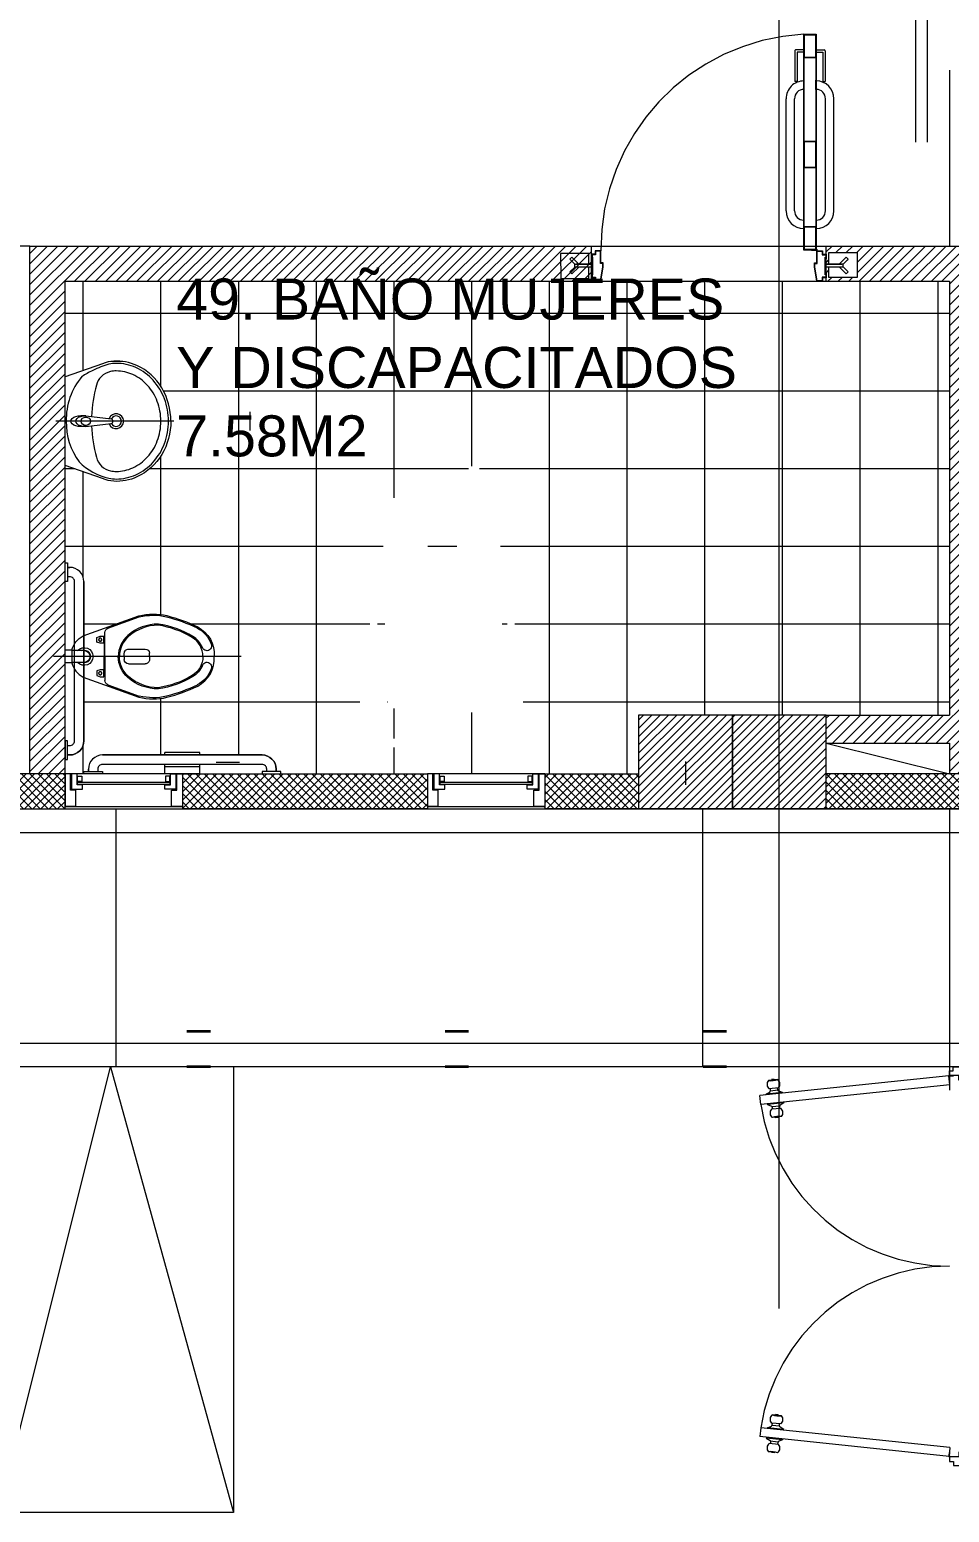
# Model space of a CAD drawing. Extents: x 98839 to 99031, y 101876 to 101926.
# Drawn here: x 98878.09 to 98882.01, y 101881.76 to 101888.08 of the extents above; entities that cross this region are included whole.
import ezdxf

# ---------------------------------------------------------------- set-up
doc = ezdxf.new("R2010")
doc.units = 0
doc.header["$LTSCALE"] = 8
doc.header["$MEASUREMENT"] = 0
for name, pattern in [('DASHDOTX2', [2, 1, -0.5, 0, -0.5]), ('DOT', [0.25, 0, -0.25]), ('HIDDEN', [0.375, 0.25, -0.125])]:
    doc.linetypes.add(name, pattern=pattern)
doc.layers.get('0').update_dxf_attribs({"linetype": 'CONTINUOUS', "lineweight": 9})
for name, color, linetype, lineweight in [('A_ACHU-1', 253, 'CONTINUOUS', 0), ('A_CARP-MAD', 46, 'CONTINUOUS', 18), ('A_CARP-MET', 126, 'CONTINUOUS', 18), ('A_CLRA-YESO', 71, 'CONTINUOUS', 18), ('A_COLS', 1, 'CONTINUOUS', 20), ('A_EJES', 75, 'DASHDOTX2', 5), ('A_EJES-APAR', 75, 'DASHDOTX2', 5), ('A_MUEB', 3, 'CONTINUOUS', 15), ('A_MUEB-ACHU', 8, 'CONTINUOUS', 9), ('A_MUEB-FIJO', 3, 'CONTINUOUS', 15), ('A_MUEB-PANL', 52, 'CONTINUOUS', 18), ('A_MURO', 7, 'CONTINUOUS', 20), ('A_MURO-ENCHA', 141, 'CONTINUOUS', 15), ('A_PISO', 250, 'CONTINUOUS', 0), ('A_PISO-ACHU', 251, 'CONTINUOUS', 0), ('A_PISO-GRAN', 250, 'CONTINUOUS', 0), ('A_PLAN-6', 172, 'CONTINUOUS', 18), ('A_PLAN-9', 9, 'CONTINUOUS', 9), ('A_PROY', 16, 'HIDDEN', 5), ('A_PUER', 134, 'CONTINUOUS', 18), ('A_TEXT', 154, 'CONTINUOUS', 0), ('A_URBA-LIND', 161, 'DOT', 35), ('A_VENT', 124, 'CONTINUOUS', 18), ('MOBILIARIO', 3, 'CONTINUOUS', 15), ('MUROS', 7, 'CONTINUOUS', 5), ('PROYECCION-ALTA', 9, 'HIDDEN', 0)]:
    doc.layers.add(name, color=color, linetype=linetype, lineweight=lineweight)
doc.styles.add('DIM', font='arial.ttf')

# ---------------------------------------------------------------- blocks, each defined once
blk = doc.blocks.new('*U792')
at = {"layer": 'A_CARP-MAD'}
blk.add_lwpolyline([(0.1397, -0.0466), (0.0701, -0.0466), (0.0701, -0.0232), (0, -0.0232), (0, 0), (0.1397, 0)], dxfattribs=at)
for points in [[(0, -0.0279), (0.0652, -0.0279), (0.0652, -0.0744), (0.0479, -0.0744), (0.0479, -0.0511), (0, -0.0511)], [(0, -0.0279), (0.0652, -0.0279), (0.0652, -0.0744), (0.0479, -0.0744), (0.0479, -0.0511), (0, -0.0511)], [(0.0333, -0.0713), (0.0333, -0.0538), (0.0104, -0.0538), (0.0104, -0.0713)], [(0, -0.4721), (0.0652, -0.4721), (0.0652, -0.4256), (0.0479, -0.4256), (0.0479, -0.4489), (0, -0.4489)], [(0.0333, -0.4287), (0.0333, -0.4462), (0.0104, -0.4462), (0.0104, -0.4287)], [(0, -0.4768), (0, -0.5), (0.1397, -0.5), (0.1397, -0.4534), (0.0701, -0.4534), (0.0701, -0.4768)]]:
    blk.add_lwpolyline(points, close=True, dxfattribs=at)
at = {"layer": 'A_CARP-MET'}
blk.add_line((0.1397, -0.0466), (0.1397, 0), dxfattribs=at)
blk.add_lwpolyline([(0.0333, -0.0713), (0.0333, -0.0538), (0.0104, -0.0538), (0.0104, -0.0713)], close=True, dxfattribs=at)
at = {"layer": 'A_VENT'}
for p, q in [((0, -0.5), (0, 0)), ((0.1397, 0), (0.1397, -0.5))]:
    blk.add_line(p, q, dxfattribs=at)
blk.add_lwpolyline([(0.0361, -0.0538), (0.0361, -0.4462), (0.0454, -0.4462), (0.0454, -0.0538)], close=True, dxfattribs=at)
blk = doc.blocks.new('puerta doble 1.85')
at = {"layer": 'A_ACHU-1'}
for p, q in [((-0.7462, 1.6465), (-0.7575, 1.6453)), ((-0.7575, 1.6453), (-0.7572, 1.6427)), ((-0.7462, 1.6465), (-0.7459, 1.6439)), ((-0.7317, 1.6454), (-0.7459, 1.6439)), ((0.0014, 1.6616), (-0.0036, 1.6612)), ((-0.0016, 1.6614), (-0.0008, 1.6523)), ((-0.0006, 1.6615), (0.0009, 1.645)), ((-0.0001, 1.6449), (0.0009, 1.645)), ((0.0014, 1.6616), (0.0179, 1.6617)), ((0.0179, 1.6617), (0.0179, 1.6631)), ((-0.7804, 1.583), (-0.764, 1.5938)), ((-0.7108, 1.5902), (-0.7804, 1.583)), ((-0.7801, 1.58), (-0.7804, 1.583)), ((-0.7459, 1.6439), (-0.7715, 1.6412)), ((-0.728, 1.6106), (-0.7678, 1.6064)), ((-0.7295, 1.6004), (-0.7643, 1.5967)), ((-0.764, 1.5938), (-0.7643, 1.5967)), ((-0.7621, 1.5969), (-0.7631, 1.6069)), ((-0.7317, 1.6001), (-0.7327, 1.6101)), ((-0.7292, 1.5974), (-0.7295, 1.6004)), ((-0.7108, 1.5902), (-0.7292, 1.5974)), ((-0.7105, 1.5873), (-0.7108, 1.5902)), ((-0.7762, 1.5422), (-0.7759, 1.5392)), ((-0.7062, 1.5465), (-0.7759, 1.5392)), ((-0.7759, 1.5392), (-0.7575, 1.532)), ((-0.7189, 1.523), (-0.7587, 1.5189)), ((-0.7575, 1.532), (-0.7572, 1.5291)), ((-0.7224, 1.5327), (-0.7572, 1.5291)), ((-0.755, 1.5293), (-0.754, 1.5194)), ((-0.7246, 1.5325), (-0.7235, 1.5225)), ((-0.7062, 1.5465), (-0.7227, 1.5356)), ((-0.7227, 1.5356), (-0.7224, 1.5327)), ((-0.7066, 1.5495), (-0.7062, 1.5465)), ((-0.7295, 1.4867), (-0.755, 1.4841)), ((-0.7405, 1.4829), (-0.7408, 1.4856)), ((-0.7292, 1.4841), (-0.7405, 1.4829)), ((-0.7152, 1.4882), (-0.7295, 1.4867)), ((-0.7292, 1.4841), (-0.7295, 1.4867)), ((-0.7295, 0.2132), (-0.755, 0.2158)), ((-0.7405, 0.217), (-0.7407, 0.2143)), ((-0.7292, 0.2158), (-0.7405, 0.217)), ((-0.7292, 0.2158), (-0.7295, 0.2132)), ((-0.7152, 0.2117), (-0.7295, 0.2132)), ((-0.7761, 0.1577), (-0.7758, 0.1607)), ((-0.7758, 0.1607), (-0.7575, 0.1679)), ((-0.7062, 0.1534), (-0.7758, 0.1607)), ((-0.7188, 0.1769), (-0.7586, 0.181)), ((-0.7575, 0.1679), (-0.7572, 0.1708)), ((-0.7224, 0.1672), (-0.7572, 0.1708)), ((-0.755, 0.1706), (-0.754, 0.1805)), ((-0.7245, 0.1674), (-0.7235, 0.1773)), ((-0.7227, 0.1642), (-0.7224, 0.1672)), ((-0.7062, 0.1534), (-0.7227, 0.1642)), ((-0.7065, 0.1504), (-0.7062, 0.1534)), ((-0.7801, 0.1199), (-0.7804, 0.1169)), ((-0.7804, 0.1169), (-0.7639, 0.1061)), ((-0.7108, 0.1097), (-0.7804, 0.1169)), ((-0.728, 0.0893), (-0.7678, 0.0935)), ((-0.7639, 0.1061), (-0.7642, 0.1032)), ((-0.7294, 0.0995), (-0.7642, 0.1032)), ((-0.7621, 0.1029), (-0.7631, 0.093)), ((-0.7316, 0.0998), (-0.7326, 0.0898)), ((-0.7291, 0.1025), (-0.7294, 0.0995)), ((-0.7108, 0.1097), (-0.7291, 0.1025)), ((-0.7105, 0.1126), (-0.7108, 0.1097)), ((-0.7459, 0.056), (-0.7714, 0.0587)), ((-0.7574, 0.0546), (-0.7571, 0.0572)), ((-0.7461, 0.0534), (-0.7574, 0.0546)), ((-0.7461, 0.0534), (-0.7459, 0.056)), ((-0.7316, 0.0545), (-0.7459, 0.056)), ((0.0015, 0.0384), (-0.0035, 0.0388)), ((-0.0015, 0.0386), (-0.0007, 0.0477)), ((-0.0005, 0.0385), (0.0009, 0.055)), ((-0.0001, 0.0551), (0.0009, 0.055)), ((0.0015, 0.0384), (0.018, 0.0383)), ((0.018, 0.0383), (0.018, 0.0369))]:
    blk.add_line(p, q, dxfattribs=at)
for centre in [(-0.0001, 1.6615), (0, 0.0385)]:
    blk.add_circle(centre, 0.00188, dxfattribs=at)
for centre, radius, start, end in [((-0.7611, 1.735), 0.0943, 263.72908, 288.20692), ((-0.7464, 1.6262), 0.0242, 319.57082, 52.36518), ((-0.0001, 1.6615), 0.000938, 5.00416, 185.00416), ((-0.0001, 1.6615), 0.000937, 185.00416, 5.00416), ((-0.7531, 1.6255), 0.0242, 139.57082, 232.36518), ((-0.7403, 1.5032), 0.0242, 139.57082, 232.36518), ((-0.7336, 1.5039), 0.0242, 319.57082, 52.36518), ((-0.7255, 1.3944), 0.0943, 83.72908, 108.20692), ((-0.7402, 0.1967), 0.0242, 127.64314, 220.4375), ((-0.7255, 0.3054), 0.0943, 251.8014, 276.27924), ((-0.7336, 0.196), 0.0242, 307.64314, 40.4375), ((-0.753, 0.0743), 0.0242, 127.64314, 220.4375), ((-0.7464, 0.0737), 0.0242, 307.64314, 40.4375), ((-0.7611, -0.0351), 0.0943, 71.8014, 96.27924), ((0, 0.0385), 0.000937, 355.00416, 175.00416), ((0, 0.0385), 0.000938, 175.00416, 355.00416)]:
    blk.add_arc(centre, radius, start, end, dxfattribs=at)
at = {"layer": 'A_CARP-MAD'}
for points in [[(0.1329, 1.7), (0.1329, 1.683), (0.1499, 1.683), (0.1499, 1.663), (0.0599, 1.643), (0.0399, 1.643), (0.0399, 1.663), (-0.0001, 1.663), (-0.0001, 1.683), (0.0169, 1.683), (0.0169, 1.7)], [(0.133, 0), (0.133, 0.017), (0.15, 0.017), (0.15, 0.037), (0.06, 0.057), (0.04, 0.057), (0.04, 0.037), (0, 0.037), (0, 0.017), (0.017, 0.017), (0.017, 0)]]:
    blk.add_lwpolyline(points, close=True, dxfattribs=at)
at = {"layer": 'A_PROY'}
for centre, radius, start, end in [((0.0005, 1.6644), 0.8144, 188.84031, 269.96162), ((0.0006, 0.0355), 0.8145, 90.04911, 171.16492)]:
    blk.add_arc(centre, radius, start, end, dxfattribs=at)
at = {"layer": 'A_PUER'}
for p, q in [((-0.0016, 1.6614), (-0.8075, 1.5771)), ((0.0017, 1.6235), (-0.0016, 1.6614)), ((0.0017, 1.6235), (-0.8042, 1.5393)), ((-0.8042, 1.5393), (-0.8075, 1.5771)), ((-0.8042, 0.1606), (-0.8074, 0.1228)), ((0.0018, 0.0765), (-0.8042, 0.1606)), ((-0.0015, 0.0386), (-0.8074, 0.1228)), ((0.0018, 0.0765), (-0.0015, 0.0386))]:
    blk.add_line(p, q, dxfattribs=at)
blk = doc.blocks.new('griferia lavamanos planta')
at = {"layer": 'A_MUEB-FIJO'}
for p, q in [((-0.0092, 0.0076), (-0.0305, 0.0076)), ((-0.0092, 0.0076), (-0.0092, 0.0021)), ((-0.0092, 0.0076), (0.0994, -0.0055)), ((-0.0092, -0.0389), (-0.0306, -0.0389)), ((-0.0092, -0.0389), (0.0994, -0.0258)), ((-0.0092, -0.0334), (-0.0092, -0.0389))]:
    blk.add_line(p, q, dxfattribs=at)
blk.add_arc((0.0965, -0.0157), 0.0105, 285.82394, 74.17606, dxfattribs=at)
at = {"layer": 'A_MUEB-FIJO', "extrusion": (0, 0, -1)}
for centre in [(-0.0305, -0.0157), (-0.0092, -0.0157)]:
    blk.add_ellipse(centre, major_axis=(-0.0433, 0), ratio=0.536655, start_param=4.711716, end_param=7.854654, dxfattribs=at)
at = {"layer": 'A_MUEB-FIJO'}
blk.add_ellipse((-0.0092, -0.0157), major_axis=(-0.0196, 0), ratio=0.90251, dxfattribs=at)
blk = doc.blocks.new('lavamanos fluxometro NUEVO de colgar')
at = {"layer": 'A_EJES-APAR'}
blk.add_line((0, -0.5529), (0, -0.0503), dxfattribs=at)
at = {"layer": 'A_MUEB-ACHU'}
for points in [[(-0.0201, -0.2028, 0.058386), (-0.1541, -0.2233, 0.279321), (-0.2116, -0.2839, 0.053416), (-0.2142, -0.3078, 0.107904), (-0.1987, -0.3784, 0.101905), (-0.1526, -0.4413, 0.094429), (-0.0841, -0.483, 0.089747), (0, -0.4982, 0.089747), (0.0841, -0.483, 0.094429), (0.1526, -0.4413, 0.101905), (0.1987, -0.3784, 0.107904), (0.2142, -0.3078, 0.053416), (0.2116, -0.2839, 0.145409), (0.1895, -0.2437)], [(0.1889, -0.2442, 0.14211), (0.154, -0.2233, 0.058332), (0.0201, -0.2028, 0.058332)]]:
    blk.add_lwpolyline(points, format="xyb", dxfattribs=at)
for radius, start, end in [(0.0319, 110.26302, 69.73698), (0.0223, 116.12357, 63.87643)]:
    blk.add_arc((0, -0.3078), radius, start, end, dxfattribs=at)
at = {"layer": 'A_MUEB-FIJO'}
for p, q in [((-0.2447, -0.2491), (-0.1889, -0.0896)), ((0.2447, -0.2491), (0.1889, -0.0896))]:
    blk.add_line(p, q, dxfattribs=at)
for points in [[(0, -0.0951, 0.167625), (-0.1736, -0.1497, 0.142025), (-0.2434, -0.277, 0.053416), (-0.2467, -0.3078, 0.107904), (-0.2283, -0.392, 0.101905), (-0.1744, -0.4655, 0.094429), (-0.0955, -0.5134, 0.089747), (0, -0.5307, 0.089747), (0.0955, -0.5134, 0.094429), (0.1744, -0.4655, 0.101905), (0.2283, -0.392, 0.107904), (0.2467, -0.3078, 0.053416), (0.2434, -0.277, 0.041696), (0.2163, -0.2078)], [(0.2162, -0.2078, 0.023881), (0.1902, -0.1618, 0.186733), (0, -0.0951, 0.164325)], [(0, -0.5407, -0.135313), (-0.1423, -0.5018, -0.151013), (-0.2374, -0.3962, -0.120701), (-0.2564, -0.2976, -0.085647), (-0.2447, -0.2491)], [(0, -0.5407, 0.135313), (0.1423, -0.5018, 0.151013), (0.2374, -0.3962, 0.120701), (0.2564, -0.2976, 0.085647), (0.2447, -0.2491)]]:
    blk.add_lwpolyline(points, format="xyb", dxfattribs=at)
blk.add_lwpolyline([(-0.1889, -0.0896), (0.1889, -0.0896)], dxfattribs=at)
at = {"layer": 'A_COLS', "rotation": 270}
blk.add_blockref('griferia lavamanos planta', (0.0157, -0.1875), dxfattribs=at)
blk = doc.blocks.new('*U476')
at = {"layer": 'A_PISO-ACHU'}
blk.add_line((-0.1588, 0), (-0.2391, 0), dxfattribs=at)
blk.add_wipeout([(-0.3879, 0.7874), (-0.01, 0.7874), (0.0458, 0.6279), (0.0556, 0.5945), (0.0556, 0.5391), (0.0435, 0.4929), (0.0245, 0.455), (0.0009, 0.4231), (-0.0217, 0.4006), (-0.0627, 0.3717), (-0.1018, 0.3537), (-0.1578, 0.3393), (-0.1892, 0.3365), (-0.1985, 0.3363), (-0.2467, 0.3404), (-0.2869, 0.3504), (-0.3264, 0.367), (-0.3481, 0.3795), (-0.3868, 0.4104), (-0.4078, 0.434), (-0.4299, 0.4679), (-0.45, 0.5205), (-0.4554, 0.5606), (-0.4533, 0.5961), (-0.4466, 0.6207), (-0.4268, 0.6762), (-0.4189, 0.6989)]).dxf.layer = 'A_MUEB-FIJO'
at = {"layer": 'A_MUEB-FIJO', "rotation": 359.999999999987}
blk.add_blockref('lavamanos fluxometro NUEVO de colgar', (-0.199, 0.877), dxfattribs=at)
blk = doc.blocks.new('*U477')
for points in [[(-0.268, 0.208, -0.202678), (-0.2196, 0.2685), (0.0186, 0.3546, -0.120571), (0.1374, 0.3551, -0.049178), (0.2692, 0.307, -0.296586), (0.3395, 0.181)], [(-0.0255, 0.2668, 0.21115), (-0.0645, 0.181)], [(0.2915, 0.181, 0.262405), (0.2456, 0.2624, 0.095445), (0.1011, 0.3145, 0.180751), (-0.0255, 0.2668)], [(-0.268, 0.154, 0.202678), (-0.2196, 0.0934), (0.0186, 0.0074, 0.120571), (0.1374, 0.0069, 0.049178), (0.2692, 0.0549, 0.296586), (0.3395, 0.181)], [(-0.0255, 0.0952, -0.21115), (-0.0645, 0.181)], [(0.2915, 0.181, -0.262405), (0.2456, 0.0996, -0.095445), (0.1011, 0.0475, -0.180751), (-0.0255, 0.0952)]]:
    blk.add_lwpolyline(points, format="xyb")
at = {"layer": 'A_ACHU-1'}
for p, q in [((-0.1133, 0.3016), (0.0201, 0.3498)), ((-0.1315, 0.2618), (-0.1265, 0.2618)), ((-0.1265, 0.181), (-0.1265, 0.2828)), ((-0.2967, 0.1335), (-0.2967, 0.2285)), ((-0.1315, 0.2518), (-0.1265, 0.2518)), ((-0.1315, 0.2418), (-0.1265, 0.2418)), ((-0.129, 0.2418), (-0.129, 0.181)), ((-0.0438, 0.1809), (-0.0438, 0.1943)), ((-0.0258, 0.2123), (0.0457, 0.2123)), ((0.0637, 0.1809), (0.0637, 0.1943)), ((-0.129, 0.1202), (-0.129, 0.181)), ((-0.1265, 0.181), (-0.1265, 0.0792)), ((-0.0438, 0.1809), (-0.0438, 0.1674)), ((-0.0258, 0.1494), (0.0457, 0.1494)), ((0.0637, 0.1809), (0.0637, 0.1674)), ((-0.1315, 0.1202), (-0.1265, 0.1202)), ((-0.1315, 0.1102), (-0.1265, 0.1102)), ((-0.1315, 0.1002), (-0.1265, 0.1002)), ((-0.1133, 0.0604), (0.0201, 0.0122))]:
    blk.add_line(p, q, dxfattribs=at)
for points in [[(0.2889, 0.2195, 0.159471), (0.2482, 0.2667, 0.095699), (0.1015, 0.3195, 0.181303), (-0.0288, 0.2706, 0.211261), (-0.0695, 0.181, 0.000052), (-0.0695, 0.181)], [(0.2889, 0.1425, -0.159471), (0.2482, 0.0953, -0.095699), (0.1015, 0.0425, -0.181303), (-0.0288, 0.0914, -0.211261), (-0.0695, 0.181, -0.000052), (-0.0695, 0.181)]]:
    blk.add_lwpolyline(points, format="xyb", dxfattribs=at)
for points in [[(-0.1615, 0.2624), (-0.1465, 0.2674), (-0.1315, 0.2674), (-0.1315, 0.2374), (-0.1465, 0.2374), (-0.1615, 0.2424)], [(-0.1615, 0.0996), (-0.1465, 0.0946), (-0.1315, 0.0946), (-0.1315, 0.1246), (-0.1465, 0.1246), (-0.1615, 0.1196)]]:
    blk.add_lwpolyline(points, close=True, dxfattribs=at)
for points in [[(-0.1315, 0.2383), (-0.1315, 0.2654)], [(-0.1315, 0.1237), (-0.1315, 0.0966)]]:
    blk.add_lwpolyline(points, dxfattribs=at)
blk.add_circle((-0.1465, 0.1096), 0.00663, dxfattribs=at)
for centre, radius, start, end in [((0.0791, 0.1123), 0.2447, 76.50895, 103.9404), ((-0.0404, -0.3374), 0.71, 64.34801, 75.59889), ((-0.1065, 0.2828), 0.02, 109.85793, 180), ((0.2074, 0.1899), 0.1274, 20.12031, 62.1707), ((-0.2147, 0.181), 0.0375, 221.80476, 138.19524), ((-0.2147, 0.181), 0.027, 247.80839, 112.19161), ((-0.0258, 0.1943), 0.018, 90, 180), ((0.0457, 0.1943), 0.018, 0, 90), ((0.3082, 0.226), 0.0204, 198.67189, 22.31544), ((-0.0258, 0.1674), 0.018, 180, 270), ((0.0457, 0.1674), 0.018, 270, 0), ((0.2074, 0.1721), 0.1274, 297.8293, 339.87969), ((0.3082, 0.136), 0.0204, 337.68456, 161.32811), ((-0.1065, 0.0792), 0.02, 180, 250.14207), ((0.0791, 0.2497), 0.2447, 256.0596, 283.49105), ((-0.0404, 0.6994), 0.71, 284.40111, 295.65199)]:
    blk.add_arc(centre, radius, start, end, dxfattribs=at)
at = {"layer": 'A_EJES-APAR', "ltscale": 0.1}
blk.add_line((0.4549, 0.181), (-0.3917, 0.181), dxfattribs=at)
at = {"layer": 'A_PLAN-6'}
for p, q in [((-0.2657, 0.208), (-0.2967, 0.208)), ((-0.2657, 0.208), (-0.2657, 0.154)), ((-0.2147, 0.206), (-0.2657, 0.206)), ((-0.2657, 0.154), (-0.2967, 0.154)), ((-0.2147, 0.156), (-0.2657, 0.156))]:
    blk.add_line(p, q, dxfattribs=at)
blk.add_arc((-0.2147, 0.181), 0.025, 270, 90, dxfattribs=at)
at = {"layer": 'A_PROY'}
for centre in [(-0.1465, 0.2524), (-0.1465, 0.1096)]:
    blk.add_circle(centre, 0.00663, dxfattribs=at)
blk = doc.blocks.new('BARRA DIS')
at = {"layer": 'MOBILIARIO'}
for points in [[(376.1504, 15.3108), (376.1504, 15.2308), (376.1404, 15.2308), (376.1404, 15.3108)], [(376.1504, 14.4708), (376.1504, 14.5508), (376.1404, 14.5508), (376.1404, 14.4708)]]:
    blk.add_lwpolyline(points, close=True, dxfattribs=at)
for points in [[(376.1504, 15.2908), (376.1604, 15.2908, -0.414214), (376.2204, 15.2308), (376.2204, 14.5508, -0.414214), (376.1604, 14.4908), (376.1504, 14.4908)], [(376.2204, 14.5508), (376.2204, 15.2308, 0.414214), (376.1604, 15.2908), (376.1504, 15.2908)], [(376.1504, 15.2508), (376.1604, 15.2508, -0.414214), (376.1804, 15.2308), (376.1804, 14.5508, -0.414214), (376.1604, 14.5308), (376.1504, 14.5308)]]:
    blk.add_lwpolyline(points, format="xyb", dxfattribs=at)
for points in [[(376.1504, 15.2908), (376.1604, 15.2908)], [(376.2204, 15.2308), (376.2204, 14.5508)], [(376.1504, 14.4908), (376.1604, 14.4908)]]:
    blk.add_lwpolyline(points, dxfattribs=at)
blk = doc.blocks.new('A$C36956532')
at = {"layer": 'MOBILIARIO'}
for p, q in [((0.045, 0.495), (0.035, 0.495)), ((0.035, 0.345), (0.035, 0.495)), ((0.125, 0.495), (0.085, 0.495)), ((0.095, 0.345), (0.095, 0.495)), ((0.125, 0.345), (0.125, 0.495)), ((0.045, 0.345), (0.035, 0.345)), ((0.125, 0.345), (0.085, 0.345))]:
    blk.add_line(p, q, dxfattribs=at)
for points in [[(0.115, 0.84), (0.115, 0.76), (0.125, 0.76), (0.125, 0.84)], [(0.115, 0), (0.115, 0.08), (0.125, 0.08), (0.125, 0)]]:
    blk.add_lwpolyline(points, close=True, dxfattribs=at)
for points in [[(0.115, 0.02), (0.105, 0.02, -0.414214), (0.045, 0.08), (0.045, 0.76, -0.414214), (0.105, 0.82), (0.115, 0.82)], [(0.045, 0.76), (0.045, 0.08, 0.414214), (0.105, 0.02), (0.115, 0.02)], [(0.115, 0.06), (0.105, 0.06, -0.414214), (0.085, 0.08), (0.085, 0.76, -0.414214), (0.105, 0.78), (0.115, 0.78)]]:
    blk.add_lwpolyline(points, format="xyb", dxfattribs=at)
for points in [[(0.045, 0.08), (0.045, 0.76)], [(0.115, 0.82), (0.105, 0.82)], [(0.115, 0.02), (0.105, 0.02)]]:
    blk.add_lwpolyline(points, dxfattribs=at)
blk = doc.blocks.new('A$C6F7A5B78')
at = {"layer": 'MOBILIARIO', "rotation": 90}
blk.add_blockref('A$C36956532', (0.93, -0.135), dxfattribs=at)
at = {"layer": 'MOBILIARIO'}
for name, p in [('BARRA DIS', (-376.1301, -15.3808)), ('*U477', (0.3067, -0.691))]:
    blk.add_blockref(name, p, dxfattribs=at)
blk = doc.blocks.new('bisagra planta')
for p, q in [((1.4471, -116.6211), (1.4271, -116.6211)), ((1.4471, -116.6221), (1.4271, -116.6221))]:
    blk.add_line(p, q)
for points in [[(1.4271, -116.6211), (1.4471, -116.6211), (1.4471, -116.6221), (1.4271, -116.6221)], [(1.4499, -116.6439), (1.4499, -116.6239), (1.4489, -116.6239), (1.4489, -116.6439)]]:
    blk.add_lwpolyline(points, close=True)
blk.add_circle((1.4499, -116.6211), 0.0025)
blk = doc.blocks.new('PUERTA BATIENTE - DISC')
at = {"layer": 'A_CARP-MET'}
for p, q in [((-0.0932, 0.0151), (-0.0848, 0.0236)), ((-0.0932, -0.0354), (-0.0848, -0.0439))]:
    blk.add_line(p, q, dxfattribs=at)
for points in [[(0.002, 0.02), (0, 0.02), (0, 0.04), (0.015, 0.04), (0.015, 0.055), (0.04, 0.055), (0.05, -0.005), (0.05, -0.023), (0.04, -0.023), (0.04, -0.075), (0.015, -0.075), (0.015, -0.06), (0, -0.06), (0, -0.04), (0.002, -0.04)], [(0.002, 0.02), (0.002, 0.038), (0.017, 0.038), (0.017, 0.053), (0.0382, 0.053), (0.048, -0.0051), (0.048, -0.021), (0.038, -0.021), (0.038, -0.073), (0.017, -0.073), (0.017, -0.058), (0.002, -0.058), (0.002, -0.04)], [(0.998, 0.02), (1, 0.02), (1, 0.04), (0.985, 0.04), (0.985, 0.055), (0.96, 0.055), (0.95, -0.005), (0.95, -0.023), (0.96, -0.023), (0.96, -0.075), (0.985, -0.075), (0.985, -0.06), (1, -0.06), (1, -0.04), (0.998, -0.04)], [(0.998, 0.02), (0.998, 0.038), (0.983, 0.038), (0.983, 0.053), (0.9618, 0.053), (0.952, -0.0051), (0.952, -0.021), (0.962, -0.021), (0.962, -0.073), (0.983, -0.073), (0.983, -0.058), (0.998, -0.058), (0.998, -0.04)], [(0.998, 0.02), (0.998, 0.038), (0.983, 0.038), (0.983, 0.053), (0.9618, 0.053), (0.952, -0.0051), (0.952, -0.021), (0.962, -0.021), (0.962, -0.073), (0.983, -0.073), (0.983, -0.058), (0.998, -0.058), (0.998, -0.04)]]:
    blk.add_lwpolyline(points, dxfattribs=at)
for points in [[(0.002, 0.028), (0.005, 0.028), (0.005, -0.048), (0.002, -0.048)], [(0.998, 0.028), (0.995, 0.028), (0.995, -0.048), (0.998, -0.048)]]:
    blk.add_lwpolyline(points, close=True, dxfattribs=at)
at = {"layer": 'A_MUEB'}
for p, q in [((0.0428, -0.1655), (0.0428, -0.2055)), ((0.044, -0.7631), (0.044, -0.8031))]:
    blk.add_line(p, q, dxfattribs=at)
at = {"layer": 'A_MURO-ENCHA'}
for p, q in [((-0.012, 0.0394), (-0.012, 0.0114)), ((1.012, 0.043), (1.012, 0.015)), ((1.012, 0.043), (1.012, 0.015))]:
    blk.add_line(p, q, dxfattribs=at)
at = {"layer": 'A_PLAN-9'}
for p, q in [((-0.0332, -0.2455), (-0.0332, -0.7231)), ((0.0028, -0.2455), (0.0028, -0.7231)), ((0.1351, -0.2455), (0.1351, -0.7231)), ((0.1711, -0.2455), (0.1711, -0.7231)), ((0.0038, -0.927), (0.0038, -0.797)), ((0.1341, -0.927), (0.1341, -0.797))]:
    blk.add_line(p, q, dxfattribs=at)
for centre, radius, start, end in [((0.0428, -0.2455), 0.076, 90, 180), ((0.0951, -0.2455), 0.076, 0, 90), ((0.0428, -0.2455), 0.04, 90, 180), ((0.0951, -0.2455), 0.04, 0, 90), ((0.0428, -0.7231), 0.076, 180, 270), ((0.0428, -0.7231), 0.04, 180, 270), ((0.0951, -0.7231), 0.04, 270, 0), ((0.0951, -0.7231), 0.076, 270, 0)]:
    blk.add_arc(centre, radius, start, end, dxfattribs=at)
at = {"layer": 'A_PROY'}
for p, q in [((-0.0515, -0.0117), (-0.0625, -0.0117)), ((1.0515, -0.0076), (1.0625, -0.0076)), ((1.0932, -0.0389), (1.0848, -0.0473))]:
    blk.add_line(p, q, dxfattribs=at)
for points in [[(-0.132, 0.0394), (-0.012, 0.0394), (-0.012, -0.0671), (-0.132, -0.0671)], [(1.1318, 0.043), (1.012, 0.043), (1.012, -0.0635), (1.132, -0.0635)]]:
    blk.add_lwpolyline(points, close=True, dxfattribs=at)
at = {"layer": 'A_PUER'}
for points in [[(0.0939, -0.4317), (0.0939, -0.539, -0.414214), (0.0909, -0.542), (0.047, -0.542, -0.414214), (0.044, -0.539), (0.044, -0.4317, -0.414214), (0.047, -0.4287), (0.0909, -0.4287, -0.414214)], [(0.0924, -0.4317), (0.0924, -0.539, -0.414214), (0.0909, -0.5405), (0.047, -0.5405, -0.414214), (0.0455, -0.539), (0.0455, -0.4317, -0.414214), (0.047, -0.4302), (0.0909, -0.4302, -0.414214)]]:
    blk.add_lwpolyline(points, format="xyb", close=True, dxfattribs=at)
at = {"layer": 'A_PLAN-9', "rotation": 180}
blk.add_blockref('bisagra planta', (1.4899, -116.6989), dxfattribs=at)
for points in [[(0.0428, -0.947), (0.0388, -0.947), (0.0388, -0.907), (0.0428, -0.907)], [(0.0951, -0.947), (0.0991, -0.947), (0.0991, -0.907), (0.0951, -0.907)]]:
    blk.add_wipeout(points).dxf.layer = 'A_PLAN-9'
at = {"layer": 'A_PLAN-9'}
for p, q in [((0.0388, -0.932), (0.0088, -0.932)), ((0.0388, -0.922), (0.0138, -0.922)), ((0.0991, -0.922), (0.1241, -0.922)), ((0.0991, -0.932), (0.1291, -0.932))]:
    blk.add_line(p, q, dxfattribs=at)
for centre, start, end in [((0.0088, -0.927), 180, 270), ((0.1291, -0.927), 270, 0)]:
    blk.add_arc(centre, 0.005, start, end, dxfattribs=at)
at = {"layer": 'A_PUER'}
for points in [[(0.0939, -0.9), (0.0939, -0.994, -0.414214), (0.0909, -0.997), (0.047, -0.997, -0.414214), (0.044, -0.994), (0.044, -0.9, -0.414214), (0.047, -0.897), (0.0909, -0.897, -0.414214)], [(0.0924, -0.9), (0.0924, -0.994, -0.414214), (0.0909, -0.9955), (0.047, -0.9955, -0.414214), (0.0455, -0.994), (0.0455, -0.9, -0.414214), (0.047, -0.8985), (0.0909, -0.8985, -0.414214)]]:
    blk.add_lwpolyline(points, format="xyb", close=True, dxfattribs=at)
for points, layer in [([(0.0951, -0.2155), (0.0991, -0.2155), (0.0991, -0.1598), (0.0951, -0.1598)], 'A_PLAN-9'), ([(0.0428, -0.8088), (0.0388, -0.8088), (0.0388, -0.7531), (0.0428, -0.7531)], 'A_PLAN-9'), ([(0.0951, -0.8088), (0.0991, -0.8088), (0.0991, -0.7531), (0.0951, -0.7531)], 'A_PLAN-9'), ([(0.002, -0.0061), (-0.055, -0.0061), (-0.0848, 0.0236), (-0.0932, 0.0151), (-0.072, -0.0061), (-0.072, -0.0181), (-0.0932, -0.0394), (-0.0848, -0.0478), (-0.055, -0.0181), (0.002, -0.0181)], 'A_PROY'), ([(0.998, -0.0056), (1.055, -0.0056), (1.0848, 0.0241), (1.0932, 0.0156), (1.072, -0.0056), (1.072, -0.0176), (1.0932, -0.0389), (1.0848, -0.0473), (1.055, -0.0176), (0.998, -0.0176)], 'A_PROY')]:
    blk.add_wipeout(points).dxf.layer = layer
at = {"layer": 'A_PLAN-9'}
for p, q in [((0.0138, -0.797), (0.0038, -0.797)), ((0.0138, -0.922), (0.0138, -0.797)), ((0.1241, -0.922), (0.1241, -0.797)), ((0.1241, -0.797), (0.1341, -0.797))]:
    blk.add_line(p, q, dxfattribs=at)
at = {"layer": 'A_PROY'}
for p, q in [((-0.072, -0.0061), (-0.0932, 0.0151)), ((-0.055, -0.0061), (-0.0848, 0.0236)), ((1.055, -0.0056), (1.0848, 0.0241)), ((1.072, -0.0056), (1.0932, 0.0156)), ((-0.072, -0.0181), (-0.0932, -0.0394)), ((-0.055, -0.0181), (-0.0848, -0.0478)), ((0.002, -0.0061), (-0.072, -0.0061)), ((0.002, -0.0061), (-0.072, -0.0061)), ((0.002, -0.0061), (-0.072, -0.0061)), ((0.002, -0.0061), (-0.072, -0.0061)), ((-0.072, -0.0061), (-0.072, -0.0181)), ((-0.072, -0.0181), (0.002, -0.0181)), ((0.002, -0.0181), (-0.067, -0.0181)), ((0.998, -0.0056), (1.072, -0.0056)), ((0.998, -0.0056), (1.072, -0.0056)), ((0.998, -0.0056), (1.072, -0.0056)), ((0.998, -0.0056), (1.072, -0.0056)), ((0.998, -0.0176), (1.067, -0.0176)), ((1.072, -0.0176), (0.998, -0.0176)), ((1.055, -0.0176), (1.0848, -0.0473)), ((1.072, -0.0056), (1.072, -0.0176)), ((1.072, -0.0176), (1.0932, -0.0389))]:
    blk.add_line(p, q, dxfattribs=at)
for points in [[(0.002, -0.0061), (-0.055, -0.0061), (-0.0848, 0.0236), (-0.0932, 0.0151), (-0.072, -0.0061), (-0.072, -0.0181), (-0.0932, -0.0394), (-0.0848, -0.0478), (-0.055, -0.0181), (0.002, -0.0181)], [(0.998, -0.0056), (1.055, -0.0056), (1.0848, 0.0241), (1.0932, 0.0156), (1.072, -0.0056), (1.072, -0.0176), (1.0932, -0.0389), (1.0848, -0.0473), (1.055, -0.0176), (0.998, -0.0176)]]:
    blk.add_lwpolyline(points, close=True, dxfattribs=at)
blk.add_arc((0.0456, -0.0851), 0.9144, 273.09897, 0.63574, dxfattribs=at)
at = {"layer": 'A_PUER'}
for points in [[(0.0939, -0.082), (0.0939, -0.176, -0.414214), (0.0909, -0.179), (0.047, -0.179, -0.414214), (0.044, -0.176), (0.044, -0.082, -0.414214), (0.047, -0.079), (0.0909, -0.079, -0.414214)], [(0.0924, -0.082), (0.0924, -0.176, -0.414214), (0.0909, -0.1775), (0.047, -0.1775, -0.414214), (0.0455, -0.176), (0.0455, -0.082, -0.414214), (0.047, -0.0805), (0.0909, -0.0805, -0.414214)]]:
    blk.add_lwpolyline(points, format="xyb", close=True, dxfattribs=at)
blk.add_wipeout([(0.0428, -0.2155), (0.0388, -0.2155), (0.0388, -0.1598), (0.0428, -0.1598)]).dxf.layer = 'A_PLAN-9'
for points in [[(0.0951, -0.9982), (0.0428, -0.9982), (0.0428, -0.0778), (0.0951, -0.0778)], [(0.0939, -0.997), (0.044, -0.997), (0.044, -0.079), (0.0939, -0.079)]]:
    blk.add_lwpolyline(points, close=True, dxfattribs=at)

msp = doc.modelspace()

# ---------------------------------------------------------------- hatches: boundary and pattern name
at = {"layer": 'A_CLRA-YESO', "true_color": 0x57ad00}
h = msp.add_hatch(dxfattribs=at)
h.set_pattern_fill('ANSI31', color=74, scale=0.25)
h.set_pattern_definition([(45, (0, 0), (-0.022097086912, 0.022097086912), [])])
h.paths.add_polyline_path([(98890.4347, 101887.1554), (98881.4847, 101887.1554), (98881.4847, 101887.079), (98881.4967, 101887.079), (98881.4967, 101887.1279), (98881.6167, 101887.1279), (98881.6167, 101887.0214), (98881.4967, 101887.0214), (98881.4967, 101887.0494), (98881.4967, 101887.067), (98881.4847, 101887.067), (98881.4847, 101887.0054), (98882.0097, 101887.0054), (98882.0097, 101885.1555), (98881.4847, 101885.1555), (98881.4847, 101885.0355), (98882.0097, 101885.0355), (98882.0097, 101884.9054), (98882.1597, 101884.9054), (98882.1597, 101887.0054), (98884.5597, 101887.0054), (98884.5597, 101884.9054), (98884.7097, 101884.9054), (98884.7097, 101887.0054), (98886.1097, 101887.0054), (98886.1097, 101887.0054), (98886.1097, 101884.9054), (98886.2597, 101884.9054), (98886.2597, 101887.0054), (98888.4097, 101887.0054), (98888.4097, 101884.9054), (98888.5597, 101884.9054), (98888.5597, 101887.0054), (98890.4347, 101887.0054)])
at = {"layer": 'A_CLRA-YESO', "true_color": 0xd10000}
h = msp.add_hatch(dxfattribs=at)
h.set_pattern_fill('ANSI37', color=12, scale=0.2)
h.set_pattern_definition([(45, (0, 0), (-0.0176776695297, 0.0176776695297), []), (135, (0, 0), (-0.0176776695297, -0.0176776695297), [])])
h.paths.add_polyline_path([(98872.6581, 101884.9054), (98871.3581, 101884.9031), (98871.3581, 101884.7554), (98872.6581, 101884.7554)])
h.paths.add_polyline_path([(98879.7847, 101884.9031), (98878.74, 101884.9031), (98878.74, 101884.7554), (98879.7847, 101884.7554)])
h.paths.add_polyline_path([(98880.6847, 101884.9031), (98880.2847, 101884.9031), (98880.2847, 101884.7554), (98880.6847, 101884.7554)])
h.paths.add_polyline_path([(98883.5597, 101884.9031), (98881.4847, 101884.9031), (98881.4847, 101884.7554), (98883.5597, 101884.7554)])
h.paths.add_polyline_path([(98884.7097, 101884.9031), (98884.5597, 101884.9031), (98884.5597, 101884.7554), (98884.7097, 101884.7554)])
h.paths.add_polyline_path([(98887.9597, 101884.9031), (98887.2597, 101884.9031), (98887.2597, 101884.7554), (98887.2597, 101884.7554), (98887.9597, 101884.7554)])
h.paths.add_polyline_path([(98888.5597, 101884.9031), (98887.9597, 101884.9031), (98887.9597, 101884.7554), (98888.5597, 101884.7554)])
h.paths.add_polyline_path([(98874.3081, 101884.7554), (98874.3081, 101884.9031), (98873.1581, 101884.9031), (98873.1581, 101884.7554)])
h.paths.add_polyline_path([(98874.8081, 101884.9031), (98874.8081, 101884.7554), (98875.4331, 101884.7554), (98875.4331, 101884.9031)])
h.paths.add_polyline_path([(98876.4589, 101884.7554), (98876.4589, 101884.9031), (98875.8331, 101884.9031), (98875.8331, 101884.7554)])
h.paths.add_polyline_path([(98876.9589, 101884.9031), (98876.9589, 101884.7554), (98878.24, 101884.7554), (98878.24, 101884.9031)])
at = {"layer": 'A_PISO-ACHU'}
h = msp.add_hatch(dxfattribs=at)
h.set_pattern_fill('NET', color=256, scale=2.65, angle=360)
h.set_pattern_definition([(0, (-164.10754, 2e-07), (8e-17, 0.33125), []), (90, (-164.10754, 2e-07), (-0.33125, 1e-16), [])])
h.paths.add_polyline_path([(98882.0097, 101887.0054), (98881.4847, 101887.0054), (98880.4847, 101887.0054), (98878.24, 101887.0054), (98878.24, 101885.8054), (98878.25, 101885.8054), (98878.25, 101885.7854), (98878.26, 101885.7854, -0.414214), (98878.32, 101885.7254), (98878.32, 101885.4941), (98878.5551, 101885.579, -0.120571), (98878.6738, 101885.5795, -0.049178), (98878.8056, 101885.5315, -0.296586), (98878.8759, 101885.4054, -0.296586), (98878.8056, 101885.2794, -0.049178), (98878.6738, 101885.2313, -0.120571), (98878.5551, 101885.2318), (98878.32, 101885.3167), (98878.32, 101885.0454, -0.414214), (98878.26, 101884.9854), (98878.25, 101884.9854), (98878.25, 101884.9654), (98878.24, 101884.9654), (98878.24, 101884.9054), (98878.2632, 101884.9054), (98878.3197, 101884.9054), (98878.3197, 101884.9154), (98878.3397, 101884.9154), (98878.3397, 101884.9254, -0.414214), (98878.3997, 101884.9854), (98878.6647, 101884.9854), (98878.6647, 101884.9954), (98878.8147, 101884.9954), (98878.8147, 101884.9854), (98879.0797, 101884.9854, -0.414214), (98879.1397, 101884.9254), (98879.1397, 101884.9154), (98879.1597, 101884.9154), (98879.1597, 101884.9054), (98879.57, 101884.9054, -0.430158), (98879.5527, 101884.9211), (98879.5521, 101884.951), (98879.5183, 101884.9503), (98879.5132, 101885.1917), (98879.5104, 101885.1928), (98879.497, 101885.2106), (98879.4798, 101885.3006), (98879.4825, 101885.3168), (98879.4622, 101885.3561), (98879.4676, 101885.4019), (98879.4916, 101885.4295), (98879.4923, 101885.4386), (98879.4966, 101885.4449), (98879.508, 101885.4412), (98879.5067, 101885.5027), (98879.5405, 101885.5034), (98879.5397, 101885.5407, -0.999929), (98879.5718, 101885.5414), (98879.5767, 101885.3099), (98879.6085, 101885.3231), (98879.6005, 101885.7085), (98879.5665, 101885.7078), (98879.5685, 101885.6164, -0.999939), (98879.5372, 101885.6158), (98879.5353, 101885.7072), (98879.5277, 101885.707), (98879.5268, 101885.7399), (98879.5346, 101885.7401), (98879.5345, 101885.744, -1.000092), (98879.5658, 101885.7447), (98879.5659, 101885.7408), (98879.5996, 101885.7415), (98879.5949, 101885.9654), (98879.593, 101885.9663), (98879.5939, 101886.0429), (98879.5925, 101886.0428), (98879.5896, 101886.0847), (98879.6455, 101886.0824), (98879.6435, 101886.1007), (98879.649, 101886.1519), (98879.6664, 101886.1842), (98879.6906, 101886.1988), (98879.7068, 101886.1949), (98879.7241, 101886.1716), (98879.7444, 101886.1125), (98879.7461, 101886.0784), (98879.7686, 101886.0775), (98879.7727, 101886.0692), (98879.7739, 101886.0344), (98879.7709, 101885.9799), (98879.7765, 101885.9659), (98879.7845, 101885.8996), (98879.7956, 101885.7707), (98879.8074, 101885.7341), (98879.8138, 101885.6802), (98879.8219, 101885.6258), (98879.8869, 101885.6276), (98879.9202, 101885.7234), (98879.9125, 101885.7863), (98879.9113, 101885.8526), (98879.9135, 101885.8604), (98879.8985, 101885.9328), (98879.9059, 101885.9953), (98879.9254, 101886.044), (98879.9273, 101886.1109), (98879.9265, 101886.1231), (98879.9439, 101886.185), (98879.9601, 101886.2065), (98879.9791, 101886.2217), (98879.9912, 101886.2215), (98880.0059, 101886.208), (98880.0246, 101886.146), (98880.0207, 101886.0921), (98880.0175, 101886.0843), (98880.1016, 101886.0894), (98880.1018, 101886.0503), (98880.0994, 101886.0503), (98880.1017, 101885.9829), (98880.0948, 101885.9722), (98880.0995, 101885.7519), (98880.1332, 101885.7526), (98880.1333, 101885.7584, -1), (98880.1645, 101885.7576), (98880.1644, 101885.7533), (98880.1722, 101885.7535), (98880.1712, 101885.7205), (98880.1636, 101885.7203), (98880.1612, 101885.6294, -1), (98880.13, 101885.6302), (98880.1323, 101885.7197), (98880.1, 101885.719), (98880.1085, 101885.3134), (98880.1165, 101885.309), (98880.1295, 101885.3255), (98880.1248, 101885.5496, -0.999931), (98880.1569, 101885.5502), (98880.1576, 101885.5155), (98880.1863, 101885.5161), (98880.1883, 101885.4233), (98880.1965, 101885.4357), (98880.2084, 101885.4303), (98880.2216, 101885.3769), (98880.2152, 101885.3495), (98880.1905, 101885.3181), (98880.1979, 101884.9648), (98880.1691, 101884.9642), (98880.1698, 101884.9307, -0.999929), (98880.1377, 101884.93), (98880.1322, 101885.1944), (98880.1084, 101885.1864), (98880.1005, 101885.1878), (98880.1014, 101885.1464), (98880.1079, 101885.1465), (98880.1104, 101885.0264), (98880.0796, 101885.0258), (98880.0771, 101885.1458), (98880.0834, 101885.146), (98880.0824, 101885.1908), (98880.056, 101885.1953), (98879.979, 101885.1666), (98879.8643, 101885.1517), (98879.7823, 101885.1545), (98879.7015, 101885.167), (98879.6334, 101885.1854), (98879.6344, 101885.1366), (98879.641, 101885.1367), (98879.6435, 101885.0166), (98879.6126, 101885.016), (98879.6101, 101885.1361), (98879.6164, 101885.1362), (98879.6148, 101885.2131), (98879.579, 101885.2001), (98879.5848, 101884.9218, -0.398488), (98879.57, 101884.9054), (98879.7847, 101884.9054), (98879.8079, 101884.9054), (98880.2847, 101884.9054), (98880.6847, 101884.9054), (98880.6847, 101885.1555), (98881.0847, 101885.1555), (98881.4847, 101885.1555), (98882.0097, 101885.1555)])
h.paths.add_polyline_path([(98878.6521, 101886.2666, -0.151013), (98878.5465, 101886.1715, -0.120701), (98878.4479, 101886.1526, -0.072343), (98878.4066, 101886.1613), (98878.4312, 101886.1546), (98878.4668, 101886.1525), (98878.5068, 101886.1579), (98878.5594, 101886.178), (98878.5934, 101886.2001), (98878.6169, 101886.2211), (98878.6479, 101886.2598), (98878.6603, 101886.2815), (98878.6769, 101886.3209), (98878.687, 101886.3612), (98878.691, 101886.4094), (98878.691, 101886.4096, -0.13589)], flags=16)
h.paths.add_polyline_path([(98878.6909, 101886.4187), (98878.688, 101886.4501), (98878.6737, 101886.5061), (98878.6556, 101886.5452), (98878.6267, 101886.5862), (98878.6042, 101886.6088), (98878.5723, 101886.6324), (98878.5345, 101886.6514), (98878.4883, 101886.6635), (98878.4328, 101886.6635), (98878.3994, 101886.6537, -0.085647), (98878.4479, 101886.6653, -0.120701), (98878.5465, 101886.6463, -0.151013), (98878.6521, 101886.5513, -0.126314)], flags=16)
edge = h.paths.add_edge_path(flags=16)
edge.add_ellipse((98878.3286, 101886.4089), major_axis=(-0.0433, 0), ratio=0.536655, start_angle=-89.99996, end_angle=89.96153, ccw=False)
edge.add_line((98878.3286, 101886.4322), (98878.3073, 101886.4322))
edge.add_ellipse((98878.3073, 101886.4089), major_axis=(0.0433, 0), ratio=0.536655, start_angle=89.99997, end_angle=270.03854)
edge.add_line((98878.3073, 101886.3857), (98878.3286, 101886.3857))
edge = h.paths.add_edge_path(flags=16)
edge.add_line((98878.3286, 101886.3857), (98878.3286, 101886.3912))
edge.add_ellipse((98878.3286, 101886.4089), major_axis=(-0.0196, 0), ratio=0.90251, start_angle=269.91491, end_angle=450.08509, ccw=False)
edge.add_line((98878.3286, 101886.4266), (98878.3286, 101886.4322))
edge.add_line((98878.3286, 101886.4322), (98878.4282, 101886.4202))
edge.add_arc((98878.4581, 101886.4089), 0.0319, -159.32204, 159.32201, ccw=False)
edge.add_line((98878.4282, 101886.3977), (98878.3286, 101886.3857))
h.paths.add_polyline_path([(98878.4381, 101886.3991, 0.688807), (98878.4381, 101886.4188, -4.310265)], flags=0)
h = msp.add_hatch(dxfattribs=at)
h.set_pattern_fill('ANSI31', color=256, scale=0.2)
h.set_pattern_definition([(45, (-164.107538, 0), (-0.0176776695297, 0.0176776695297), [])])
h.paths.add_polyline_path([(98875.4331, 101885.1555), (98875.4331, 101884.7555), (98875.8331, 101884.7555), (98875.8331, 101885.1555)])
h.paths.add_polyline_path([(98870.9581, 101885.1554), (98870.9581, 101884.7554), (98871.3581, 101884.7554), (98871.3581, 101885.1554)])
h.paths.add_polyline_path([(98880.6847, 101885.1555), (98880.6847, 101884.7555), (98881.0847, 101884.7555), (98881.0847, 101885.1555)])
h.paths.add_polyline_path([(98881.0847, 101885.1555), (98881.0847, 101884.7555), (98881.4847, 101884.7555), (98881.4847, 101885.1555)])

# ---------------------------------------------------------------- linework, layer by layer
at = {"layer": 'A_COLS'}
for points in [[(98880.6847, 101885.1555), (98880.6847, 101884.7555), (98881.0847, 101884.7555), (98881.0847, 101885.1555)], [(98881.0847, 101885.1555), (98881.0847, 101884.7555), (98881.4847, 101884.7555), (98881.4847, 101885.1555)]]:
    msp.add_lwpolyline(points, close=True, dxfattribs=at)
at = {"layer": 'A_EJES'}
for p, q in [((98881.2829, 101922.8252), (98881.2829, 101881.9951)), ((98880.8847, 101896.9579), (98880.8847, 101881.9951)), ((98866.8844, 101884.9554), (98894.6808, 101884.9554))]:
    msp.add_line(p, q, dxfattribs=at)
at = {"layer": 'A_MUEB-PANL', "lineweight": 9}
msp.add_line((98882.0097, 101887.9054), (98882.0097, 101887.1554), dxfattribs=at)
at = {"layer": 'A_MURO'}
for p, q in [((98878.09, 101884.9054), (98878.09, 101887.1554)), ((98878.09, 101887.1554), (98880.4847, 101887.1554)), ((98881.4847, 101887.1554), (98890.4347, 101887.1554)), ((98878.24, 101884.7554), (98878.24, 101887.0054)), ((98878.24, 101887.0054), (98880.4847, 101887.0054)), ((98881.4847, 101887.0054), (98882.0097, 101887.0054)), ((98882.0097, 101887.0054), (98882.0097, 101885.1555)), ((98881.4847, 101885.1555), (98882.0097, 101885.1555)), ((98881.4847, 101885.0355), (98882.0097, 101885.0355)), ((98878.74, 101884.9054), (98879.7847, 101884.9054)), ((98878.74, 101884.9054), (98878.74, 101884.7554)), ((98879.7847, 101884.9054), (98879.7847, 101884.7554)), ((98880.2847, 101884.9054), (98880.6847, 101884.9054)), ((98880.2847, 101884.9054), (98880.2847, 101884.7554)), ((98883.5597, 101884.9054), (98881.4847, 101884.9054)), ((98879.7847, 101884.7554), (98878.74, 101884.7554)), ((98883.5597, 101884.7554), (98880.2847, 101884.7554))]:
    msp.add_line(p, q, dxfattribs=at)
at = {"layer": 'A_MURO', "color": 8}
msp.add_line((98881.4847, 101885.0355), (98882.0097, 101884.9054), dxfattribs=at)
at = {"layer": 'A_MURO'}
msp.add_lwpolyline([(98878.24, 101884.9054), (98876.9589, 101884.9054), (98876.9589, 101884.7554), (98878.24, 101884.7554)], dxfattribs=at)
at = {"layer": 'A_PISO'}
msp.add_line((98878.9582, 101883.6554), (98878.9582, 101881.7554), dxfattribs=at)
at = {"layer": 'A_PISO-GRAN'}
msp.add_line((98882.0097, 101884.7554), (98882.0097, 101883.5554), dxfattribs=at)
msp.add_line((98882.0097, 101884.7554), (98882.0097, 101883.5554), dxfattribs=at)
for points in [[(98890.5847, 101884.7554), (98890.5847, 101882.0054), (98882.1598, 101882.0048), (98882.1598, 101883.6554), (98870.9582, 101883.6555), (98870.9582, 101884.7554)], [(98890.4847, 101884.6554), (98890.4847, 101882.1054), (98882.2598, 101882.1048), (98882.2598, 101883.7554), (98871.0582, 101883.7555), (98871.0582, 101884.6554)]]:
    msp.add_lwpolyline(points, close=True, dxfattribs=at)
for points in [[(98878.4585, 101883.6555), (98878.4585, 101884.7554)], [(98880.9585, 101883.6555), (98880.9585, 101884.7554)]]:
    msp.add_lwpolyline(points, dxfattribs=at)
at = {"layer": 'A_PROY'}
for p, q in [((98881.8653, 101895.5994), (98881.8653, 101887.1554)), ((98881.9153, 101895.5994), (98881.9153, 101887.1554))]:
    msp.add_line(p, q, dxfattribs=at)
msp.add_lwpolyline([(98877.9582, 101881.7554), (98878.4338, 101883.6554), (98878.9582, 101881.7554), (98877.9582, 101881.7554)], dxfattribs=at)
at = {"layer": 'A_URBA-LIND', "ltscale": 0.5}
for p, q in [((98882.1598, 101883.8054), (98871.1082, 101883.8054)), ((98882.1598, 101883.6554), (98870.9582, 101883.6554))]:
    msp.add_line(p, q, dxfattribs=at)
at = {"layer": 'MUROS'}
for p in [(98882.0097, 101885.0355), (98882.0097, 101885.0305)]:
    msp.add_line(p, (98882.0097, 101884.9054), dxfattribs=at)
at = {"layer": 'PROYECCION-ALTA'}
msp.add_line((98878.09, 101887.1554), (98877.0884, 101887.1554), dxfattribs=at)

# ---------------------------------------------------------------- block references
at = {"xscale": -1, "rotation": 179.999988065164}
msp.add_blockref('A$C6F7A5B78', (98878.2297, 101884.8954), dxfattribs=at)
at = {"layer": 'A_PUER'}
msp.add_blockref('puerta doble 1.85', (98882.0098, 101881.9554), dxfattribs=at)
at = {"layer": 'A_VENT', "xscale": -1, "rotation": 90}
for p in [(98878.24, 101884.9054), (98879.7847, 101884.9054)]:
    msp.add_blockref('*U792', p, dxfattribs=at)

# ---------------------------------------------------------------- texts
at = {"layer": 'A_TEXT', "insert": (98878.7139, 101887.0172), "char_height": 0.175, "width": 2.399151, "attachment_point": 1, "style": 'DIM'}
msp.add_mtext('49. BAÑO MUJERES  Y DISCAPACITADOS\\P7.58M2', dxfattribs=at)

# ---------------------------------------------------------------- next in the draw order: block references
at = {"rotation": 89.99998806516409}
msp.add_blockref('*U476', (98879.0273, 101886.6079), dxfattribs=at)
at = {"layer": 'A_MUEB', "rotation": 180}
msp.add_blockref('PUERTA BATIENTE - DISC', (98881.4847, 101887.0608), dxfattribs=at)

# ---------------------------------------------------------------- next in the draw order: hatches: boundary and pattern name
at = {"layer": 'A_CLRA-YESO', "true_color": 0x57ad00}
h = msp.add_hatch(dxfattribs=at)
h.set_pattern_fill('ANSI31', color=74, scale=0.25)
h.set_pattern_definition([(45, (4.30157, 1e-06), (-0.022097086912, 0.022097086912), [])])
h.paths.add_polyline_path([(98878.09, 101887.1554), (98880.4847, 101887.1554), (98880.4847, 101887.0054), (98878.24, 101887.0054), (98878.24, 101886.4508), (98878.24, 101886.4508), (98878.24, 101886.073), (98878.24, 101884.9054), (98878.09, 101884.9054)])

# ---------------------------------------------------------------- next in the draw order: linework, layer by layer
at = {"layer": 'A_MURO'}
for p, q in [((98880.4847, 101887.0054), (98880.4847, 101887.1554)), ((98881.4847, 101887.0054), (98881.4847, 101887.1554))]:
    msp.add_line(p, q, dxfattribs=at)
at = {"layer": 'PROYECCION-ALTA'}
for p, q in [((98880.4847, 101887.1554), (98881.4847, 101887.1554)), ((98880.4847, 101887.0054), (98881.4847, 101887.0054))]:
    msp.add_line(p, q, dxfattribs=at)

doc.saveas('drawing.dxf')
